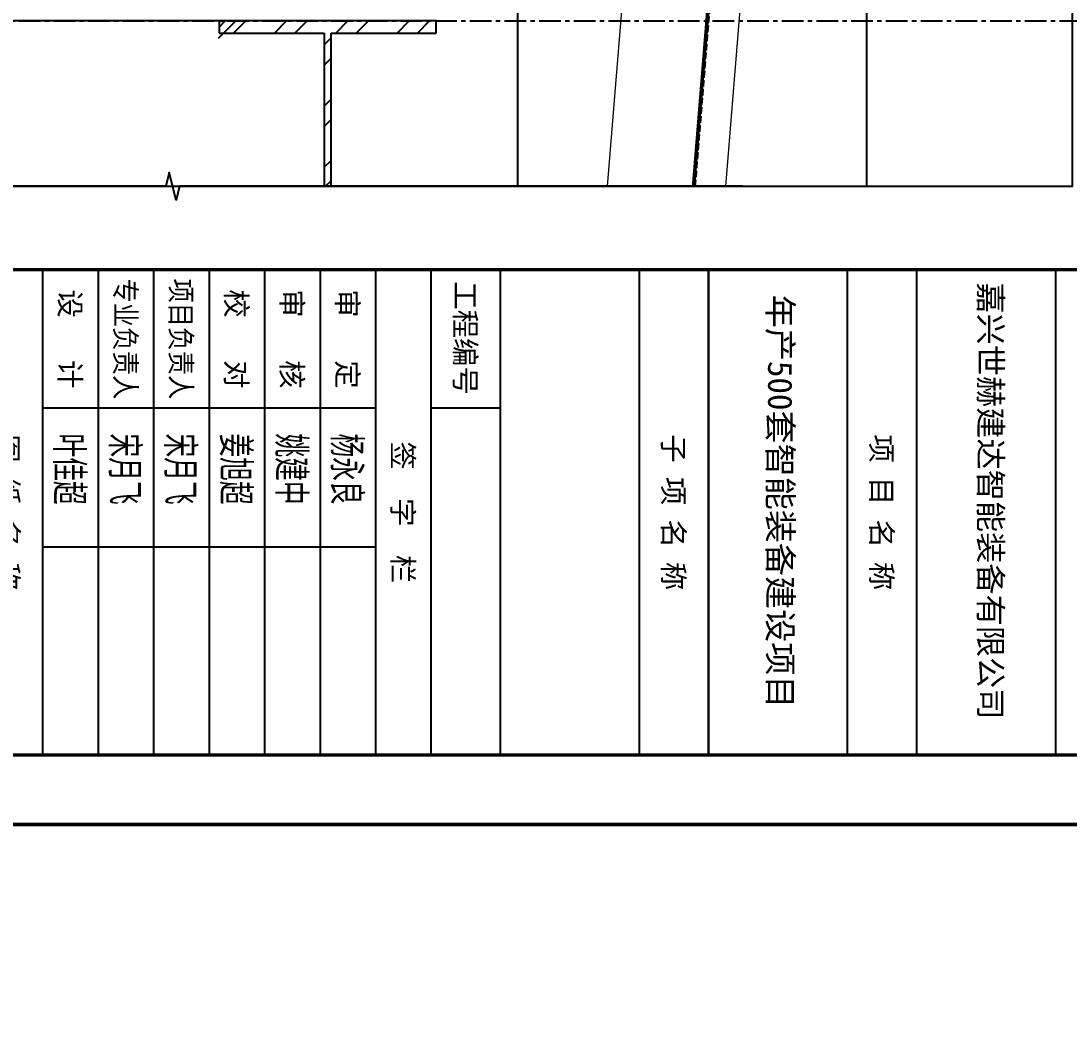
# Model space of a CAD drawing. Extents: x -160106 to 966792, y -663931 to 1550022.
# Drawn here: x -60732 to -59523, y -113427 to -112277 of the extents above; entities that cross this region are included whole.
import ezdxf
from ezdxf.enums import TextEntityAlignment as Align
from ezdxf.xclip import XClip

# ---------------------------------------------------------------- set-up
doc = ezdxf.new("R2010")
doc.units = 0
doc.linetypes.add('ZN-CENTER', pattern=[2, 1.25, -0.25, 0.25, -0.25])
doc.linetypes.add('ZN-DASH', pattern=[0.35, 0.25, -0.1])
for name, color, linetype in [('!ZN6-虚线-8', 8, 'ZN-DASH'), ('!ZN6-轴线-1', 1, 'ZN-CENTER'), ('0-cxFrame', 155, 'Continuous'), ('3符号', 173, 'Continuous'), ('A-LIN-V', 9, 'Continuous'), ('qianming', 155, 'Continuous'), ('建-墙-填充', 8, 'Continuous'), ('建-柱-钢', 9, 'Continuous')]:
    doc.layers.add(name, color=color, linetype=linetype)
for name, color, linetype, lineweight in [('0-cxText', 131, 'Continuous', 25), ('彩钢板', 6, 'Continuous', 15), ('防火岩棉', 252, 'Continuous', 13)]:
    doc.layers.add(name, color=color, linetype=linetype, lineweight=lineweight)
doc.layers.add('0_INSULATION', color=252, linetype='Continuous', lineweight=9, transparency=0.2)
doc.styles.add('BZHZ', font='bzxw', dxfattribs={"width": 0.8, "bigfont": 'bzhz'})
doc.styles.add('cx_biaoti', font='')
doc.styles.add('cx_tuming', font='simhei.ttf')
doc.styles.add('cx_tuqian1', font='')
doc.styles.add('黑体', font='simhei.ttf', dxfattribs={"height": 12})
doc.styles.get('cx_biaoti').set_extended_font_data('SimSun')
doc.styles.get('cx_tuqian1').set_extended_font_data('SimSun')

# ---------------------------------------------------------------- blocks, each defined once
blk = doc.blocks.new('A$C4b170b85')
at = {"layer": '建-墙-填充', "linetype": 'Continuous'}
blk.add_line((-250, -20), (-230, 0), dxfattribs=at)
at = {"layer": '建-柱-钢'}
blk.add_line((0, 0), (-250, 0), dxfattribs=at)
blk = doc.blocks.new('*U2380')
at = {"layer": '0_INSULATION'}
for p, q in [((114761.39, -53978.93), (114792.96, -53985.48)), ((114792.96, -53985.48), (114764.45, -53991.41)), ((114766.55, -53993.11), (114792.96, -53998.59)), ((114792.96, -53998.59), (114781.19, -54001.04)), ((114792.98, -54103.48), (114787.53, -54104.61)), ((114789.32, -54102.72), (114792.98, -54103.48)), ((114774.8, -54112.82), (114792.98, -54116.59)), ((114792.98, -54116.59), (114761.42, -54123.15)), ((114761.42, -54123.15), (114792.98, -54129.7)), ((114792.98, -54129.7), (114761.42, -54136.27))]:
    blk.add_line(p, q, dxfattribs=at)
blk.add_lwpolyline([(114802.18, -53758.14), (114802.18, -54358.14), (114752.18, -54358.14), (114752.18, -54147.49, -0.323318), (114775.68, -54112.49, 0.242761), (114797.68, -54086.41), (114798.06, -54026.96, 0.256774), (114775.68, -53998.09, -0.323318), (114752.18, -53963.09), (114752.18, -53758.14)], format="xyb", close=True, dxfattribs=at)
at = {"layer": '0_INSULATION', "extrusion": (0, 0, -1)}
for centre, start_param, end_param in [((114761.39, -53985.49), 5.406397, 6.283185), ((114792.95, -53978.93), 1.570796, 3.141593), ((114792.96, -53992.04), 0, 1.570796), ((114792.96, -53992.04), 1.570796, 3.141593), ((114792.96, -54005.15), 0, 1.570796), ((114792.96, -54005.15), 1.570796, 3.141593), ((114792.96, -54018.26), 0, 1.570796), ((114792.96, -54018.26), 1.570796, 2.416555), ((114792.98, -54096.93), 0.524657, 1.570796), ((114792.98, -54096.93), 1.570796, 3.141593), ((114792.98, -54110.04), 0, 1.570796), ((114792.98, -54110.04), 1.570796, 3.141593), ((114792.98, -54123.15), 0, 1.570796), ((114761.42, -54129.71), 6.139662, 6.283185), ((114761.41, -54116.6), 3.141593, 3.269368), ((114792.98, -54123.15), 1.570796, 3.141593), ((114761.42, -54129.71), 3.141593, 4.407145), ((114792.98, -54136.26), 0, 1.570796)]:
    blk.add_ellipse(centre, major_axis=(0, 6.56), ratio=0.988253, start_param=start_param, end_param=end_param, dxfattribs=at)
blk = doc.blocks.new('20250917165921')
at = {"layer": '建-墙-填充'}
h = blk.add_hatch(dxfattribs=at)
h.set_pattern_fill('金属', color=256, scale=20, style=0)
h.set_pattern_definition([(45, (1562516.93, -568157.45), (-35.355339, 35.355339), []), (45, (1562540.5, -568157.45), (-35.355339, 35.355339), [])])
h.paths.add_polyline_path([(-225, 11800), (-475, 11800), (-475, 11786), (-354, 11786), (-354, 11114), (-475, 11114), (-475, 11100), (-225, 11100), (-225, 11114), (-346, 11114), (-346, 11786), (-225, 11786)])
at = {"layer": '!ZN6-虚线-8', "ltscale": 30}
blk.add_line((-192, 8343.8), (314.8, 14564.8), dxfattribs=at)
at = {"layer": 'A-LIN-V'}
blk.add_line((-475, 11800), (-1622.9, 11800), dxfattribs=at)
at = {"layer": '建-柱-钢'}
for p, q in [((-225, 11800), (-475, 11800)), ((-475, 11800), (-475, 11786)), ((-225, 11786), (-225, 11800)), ((-475, 11786), (-354, 11786)), ((-354, 11786), (-354, 11114)), ((-346, 11114), (-346, 11786)), ((-346, 11786), (-225, 11786))]:
    blk.add_line(p, q, dxfattribs=at)
at = {"layer": '彩钢板', "color": 1}
for p, q in [((-192.8, 8343.9), (314, 14564.8)), ((-157, 8340.9), (350.1, 14564.8))]:
    blk.add_line(p, q, dxfattribs=at)
at = {"layer": '防火岩棉', "color": 0, "const_width": 3.75}
blk.add_lwpolyline([(-194.2, 8344), (312.6, 14564.8)], dxfattribs=at)
at = {"ltscale": 40}
blk.add_blockref('A$C4b170b85', (-225.8, 11800), dxfattribs=at)
ref = blk.add_blockref('*U2380', (-219954.7, 138497.5, 0), dxfattribs=dict(xscale=2, yscale=2, zscale=2, rotation=355.3425956008955))
XClip(ref).set_block_clipping_path([(114705.0644225496, -54368.0385739997), (114905.9726479614, -54351.6712734481), (114880.567207212, -54039.8200918404), (114679.6589818003, -54056.187392392)])
blk = doc.blocks.new('zjcx_lan_qianzi(Dragon)')
for p, q in [((-7000, 4800), (0, 4800)), ((-5000, 4800), (-5000, 0)), ((-3000, 4800), (-3000, 0)), ((-7000, 4000), (0, 4000)), ((-7000, 3200), (0, 3200)), ((-7000, 2400), (0, 2400)), ((-7000, 1600), (0, 1600)), ((-7000, 800), (0, 800))]:
    blk.add_line(p, q)
at = {"const_width": 30}
blk.add_lwpolyline([(-7000, 5600), (0, 5600)], dxfattribs=at)
blk.add_lwpolyline([(-7000, 5600), (0, 5600), (0, 0), (-7000, 0)], close=True, dxfattribs=at)
at = {"style": 'cx_biaoti'}
for s, p in [('签  字  栏', (-3500, 5200)), ('审   定', (-6000, 4400)), ('审   核', (-6000, 3600)), ('校   对', (-6000, 2800)), ('设   计', (-6000, 400))]:
    blk.add_text(s, height=300, dxfattribs=at).set_placement(p, align=Align.MIDDLE)
at = {"style": 'cx_biaoti', "width": 0.85}
for s, p in [('项目负责人', (-6000, 2000)), ('专业负责人', (-6000, 1200))]:
    blk.add_text(s, height=300, dxfattribs=at).set_placement(p, align=Align.MIDDLE)
blk = doc.blocks.new('T-签字(Dragon)')
at = {"layer": '0-cxFrame'}
blk.add_blockref('zjcx_lan_qianzi(Dragon)', (0, 0), dxfattribs=at)
at = {"layer": 'qianming', "style": 'BZHZ', "width": 0.8}
for s, p in [('杨永良', (-4124, 4400)), ('姚建中', (-4124, 3600)), ('姜旭超', (-4124, 2800)), ('宋月飞', (-4124, 2000)), ('宋月飞', (-4124, 1200)), ('叶佳超', (-4124, 400))]:
    blk.add_text(s, height=450, dxfattribs=at).set_placement(p, align=Align.MIDDLE)
blk = doc.blocks.new('zjcx_lan_tuming(Dragon)')
for p, q in [((-7000, 8400), (0, 8400)), ((-5800, 3000), (-5800, 5400)), ((-7000, 4600), (0, 4600)), ((-3200, 3000), (-3200, 4600)), ((-2000, 3000), (-2000, 4600)), ((-7000, 3800), (0, 3800))]:
    blk.add_line(p, q)
at = {"const_width": 30}
for points in [[(-7000, 9400), (0, 9400)], [(-7000, 5400), (0, 5400)], [(-7000, 3000), (0, 3000)], [(-7000, 0), (0, 0)]]:
    blk.add_lwpolyline(points, dxfattribs=at)
blk.add_lwpolyline([(-7000, 9400), (0, 9400), (0, 0), (-7000, 0)], close=True)
at = {"style": 'cx_biaoti'}
for s, p in [('图 纸 名 称', (-3500, 8900)), ('日期', (-6388, 5000)), ('专业', (-6388, 4200)), ('阶段', (-2600, 4200)), ('图号', (-6388, 3400)), ('版次', (-2600, 3400))]:
    blk.add_text(s, height=300, dxfattribs=at).set_placement(p, align=Align.MIDDLE)
for s, p in [('出图人章', (-6316, 2607)), ('二维码区请勿遮挡', (-3609, 2607)), ('未按规定盖章本图无效', (-5013, 120))]:
    blk.add_text(s, height=200, dxfattribs=at).set_placement(p)
blk = doc.blocks.new('T-图签(Dragon)')
blk.add_blockref('zjcx_lan_tuming(Dragon)', (0, 0))
at = {"color": 3, "style": 'cx_biaoti'}
for s, p in [('2025.08', (-2900, 5000)), ('结构-幕墙 ', (-4356, 4219)), ('施工图', (-1000, 4200))]:
    blk.add_text(s, height=330, dxfattribs=at).set_placement(p, align=Align.MIDDLE)
blk = doc.blocks.new('zjcx_lan_xiangmu(Dragon)')
for p, q in [((-7000, 9000), (0, 9000)), ((-7000, 6000), (0, 6000)), ((-7000, 3000), (0, 3000)), ((-5000, 1000), (-5000, 0))]:
    blk.add_line(p, q)
at = {"const_width": 30}
for points in [[(-7000, 10000), (0, 10000)], [(-7000, 7000), (0, 7000)], [(-7000, 7000), (0, 7000)], [(-7000, 4000), (0, 4000)], [(-7000, 4000), (0, 4000)], [(-7000, 1000), (0, 1000)], [(-7000, 0), (0, 0)]]:
    blk.add_lwpolyline(points, dxfattribs=at)
blk.add_lwpolyline([(-7000, 10000), (0, 10000), (0, 0), (-7000, 0)], close=True)
at = {"style": 'cx_biaoti'}
for s, p in [('建 设 单 位', (-3500, 9500)), ('项 目 名 称', (-3500, 6500)), ('子 项 名 称', (-3500, 3500)), ('工程编号', (-6013, 500))]:
    blk.add_text(s, height=300, dxfattribs=at).set_placement(p, align=Align.MIDDLE)
blk = doc.blocks.new('T-项目(Dragon)')
blk.add_blockref('zjcx_lan_xiangmu(Dragon)', (0, 0))
at = {"color": 3, "style": 'cx_tuming'}
for s, height, p in [('嘉兴世赫建达智能装备有限公司', 330, (-6816, 7901)), ('年产500套智能装备建设项目 ', 350, (-6638, 4859))]:
    blk.add_text(s, height=height, dxfattribs=at).set_placement(p)
blk = doc.blocks.new('zjcx_T2(Dragon)')
at = {"layer": '0-cxFrame', "const_width": 50}
blk.add_lwpolyline([(-7000, 40000), (0, 40000), (0, 0), (-7000, 0)], close=True, dxfattribs=at)
at = {"layer": '0-cxFrame'}
for name, p in [('T-项目(Dragon)', (0, 15000)), ('T-签字(Dragon)', (0, 9400)), ('T-图签(Dragon)', (0, 0))]:
    blk.add_blockref(name, p, dxfattribs=at)
blk = doc.blocks.new('TK22.A2 L(Dragon)')
at = {"layer": '0-cxFrame', "color": 7, "const_width": 0.5}
blk.add_lwpolyline([(0, 0), (-594, 0), (-594, 420), (0, 420)], close=True, dxfattribs=at)
at = {"layer": '0-cxFrame', "const_width": 0.5}
for points in [[(-80, 10), (-574, 10), (-574, 410), (-80, 410)], [(-10, 10), (-80, 10), (-80, 410), (-10, 410)]]:
    blk.add_lwpolyline(points, close=True, dxfattribs=at)
at = {"layer": '0-cxFrame', "xscale": 0.01, "yscale": 0.01, "zscale": 0.01}
blk.add_blockref('zjcx_T2(Dragon)', (-10, 10), dxfattribs=at)
at = {"style": '黑体', "flags": 4}
blk.add_attdef('图幅', text='', height=3.3, dxfattribs=at).set_placement((-40, 3), align=Align.RIGHT)
at = {"layer": '0-cxText', "flags": 4}
for tag, height, style, p in [('建设单位', 3.5, 'cx_tuming', (-45, 240)), ('项目名称', 3.5, 'cx_tuming', (-45, 210)), ('子项名称', 3.5, 'cx_tuming', (-45, 180)), ('工程编号', 3.3, 'cx_tuqian1', (-35, 165)), ('图名1', 3.5, 'cx_tuming', (-45, 87)), ('图名2', 3.5, 'cx_tuming', (-45, 79)), ('图名3', 3.5, 'cx_tuming', (-45, 71)), ('出图日期', 3.3, 'cx_tuqian1', (-39, 60)), ('专业', 3.3, 'cx_tuqian1', (-55, 52)), ('图号', 3.3, 'cx_tuqian1', (-55, 44)), ('版次', 3.3, 'cx_tuqian1', (-20, 44))]:
    blk.add_attdef(tag, text='', height=height, dxfattribs=dict(at, style=style)).set_placement(p, align=Align.MIDDLE)
at = {"layer": 'Defpoints', "color": 6, "flags": 4}
for tag, height, style, p in [('tufu', 3.3, '黑体', (-12, 12)), ('dwfname', 4, 'cx_tuqian1', (-80, 3))]:
    blk.add_attdef(tag, text='', height=height, dxfattribs=dict(at, style=style)).set_placement(p, align=Align.RIGHT)

msp = doc.modelspace()

# ---------------------------------------------------------------- block references
at = {"ltscale": 40}
ref = msp.add_blockref('20250917165921', (-60028.11, -124076.59), dxfattribs=at)
XClip(ref).set_block_clipping_path([(-1186.0518684071, 11609.3066870357), (509.0598294965, 14696.9698240826)])

# ---------------------------------------------------------------- next in the draw order: linework, layer by layer
at = {"layer": '!ZN6-轴线-1', "linetype": 'ZN-CENTER', "ltscale": 20}
msp.add_line((-61214.16, -112276.59), (-58547.23, -112276.59), dxfattribs=at)
at = {"layer": '3符号'}
msp.add_lwpolyline([(-59899.61, -112467.28), (-60548.88, -112467.28), (-60552.88, -112483.28), (-60560.88, -112451.28), (-60564.88, -112467.28), (-61214.16, -112467.28)], dxfattribs=at)

# ---------------------------------------------------------------- next in the draw order: block references
at = {"layer": '0-cxFrame', "xscale": 8, "yscale": 8, "zscale": 8, "rotation": 270}
msp.add_blockref('TK22.A2 L(Dragon)', (-61538.82, -113203.37), dxfattribs=at)

doc.saveas('drawing.dxf')
